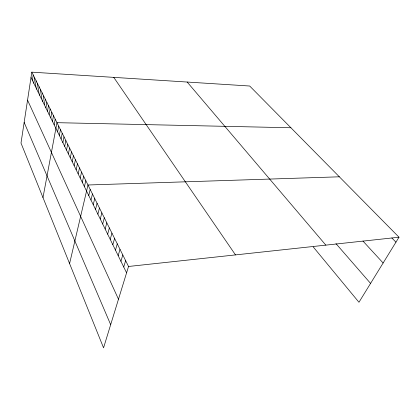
<?xml version="1.0" encoding="UTF-8"?>
<svg xmlns="http://www.w3.org/2000/svg" width="420" height="420" viewBox="0 0 420 420"><rect width="100%" height="100%" fill="white"/><g stroke="black" fill="none" stroke-linecap="round" stroke-linejoin="round"><path stroke-width="0.63" d="M31.82 72.156L21 143.068L103.556 347.844L128.536 266.474L31.82 72.156L249.695 86.021L399 237.211L358.964 302.269L313.215 246.908M32.398 80.388L33.233 74.991M33.815 83.281L34.66 77.863M35.254 86.216L36.115 80.777M36.708 89.192L37.585 83.732M38.183 92.211L39.076 86.73M39.685 95.272L40.588 89.764M41.202 98.374L42.121 92.846M42.74 101.519L43.675 95.975M44.305 104.711L45.255 99.141M45.89 107.951L46.851 102.359M47.497 111.232L48.479 105.62M49.13 114.566L50.127 108.932M50.783 117.947L51.797 112.292M52.463 121.38L53.492 115.705M54.17 124.866L55.22 119.165M42.982 197.589L56.968 122.677L290.913 127.759M57.603 131.885L58.69 126.142M59.33 135.418L60.438 129.654M61.089 139.004L62.213 133.219M62.869 142.648L64.013 136.841M64.68 146.344L65.846 140.516M66.517 150.097L67.704 144.249M68.381 153.909L69.589 148.04M70.277 157.778L71.505 151.888M72.203 161.71L73.448 155.799M74.156 165.706L75.427 159.768M76.141 169.759L77.438 163.805M78.157 173.88L79.475 167.905M80.21 178.07L81.548 172.074M82.289 182.327L83.659 176.305M84.41 186.653L85.801 180.611M69.584 263.576L87.98 184.989L339.344 176.804M88.751 195.521L90.195 189.441M90.972 200.067L92.447 193.966M93.235 204.692L94.736 198.571M95.54 209.396L97.067 203.254M97.881 214.179L99.44 208.021M100.264 219.046L101.855 212.867M102.685 223.997L104.307 217.802M105.152 229.042L106.811 222.821M107.667 234.171L109.352 227.934M110.224 239.395L111.946 233.142M112.823 244.713L114.581 238.439M115.474 250.126L117.269 243.841M118.178 255.644L120.005 249.338M120.929 261.266L122.798 254.945M123.727 266.994L125.638 260.652M128.536 266.474L399 237.211M391.86 237.977L395.945 242.172M362.969 241.075L383.129 262.999M335.99 243.642L370.571 283.406M187.173 82.042L325.831 245.128M113.757 77.369L235.489 254.903M31.001 77.527L126.583 272.827M27.552 100.144L118.482 299.219M24.155 122.404L110.67 324.671"/></g></svg>
